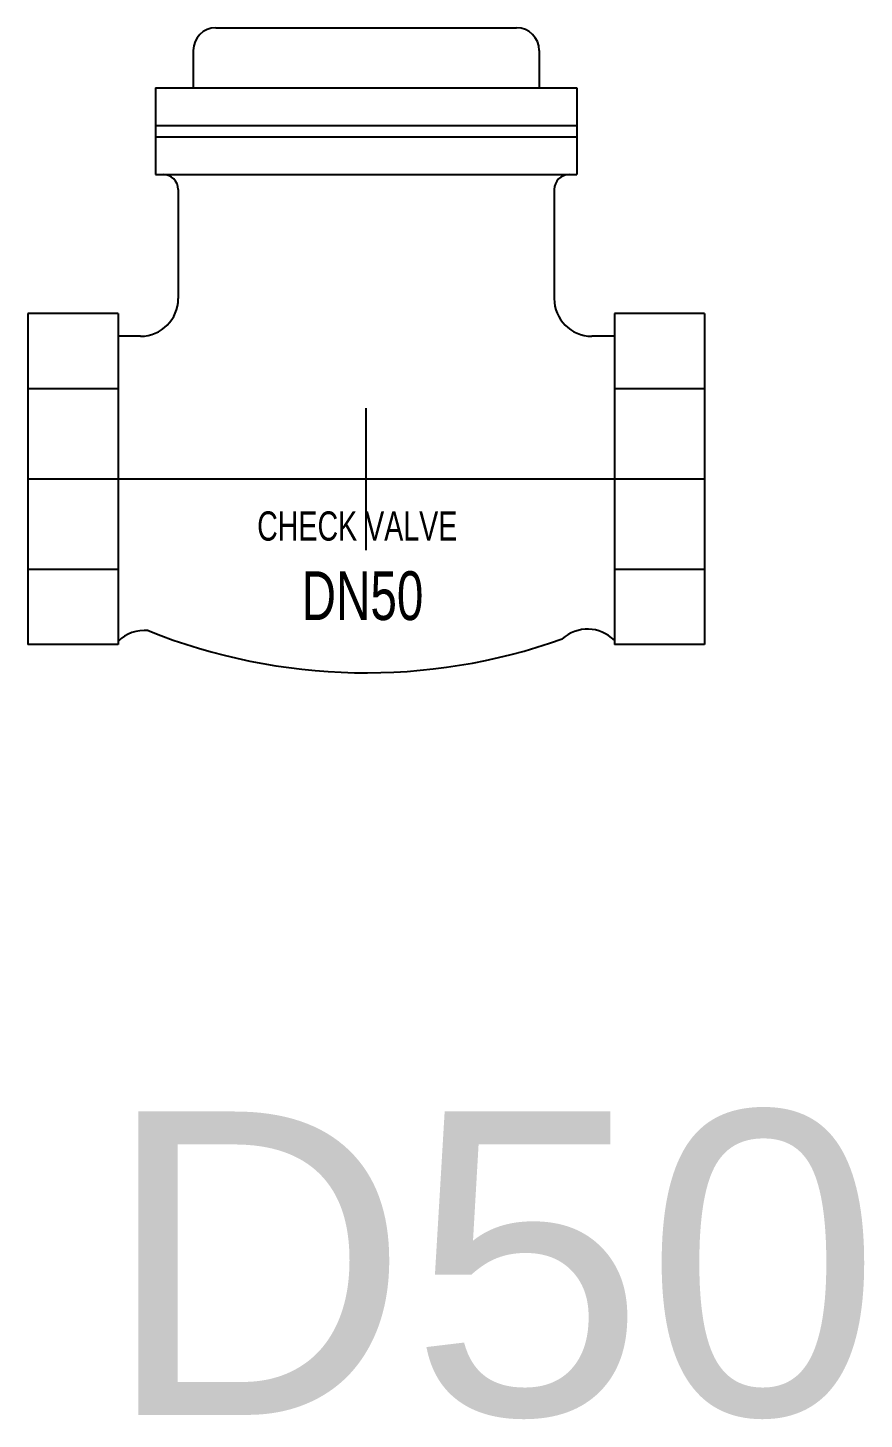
# Model space of a CAD drawing. Header units: millimetres. Extents: x 1218 to 72853, y -34712 to 16286.
# Drawn here: x 32489.7 to 32710.3, y 6080.8 to 6447.7 of the extents above; entities that cross this region are included whole.
import ezdxf

# ---------------------------------------------------------------- set-up
doc = ezdxf.new("R2010")
doc.units = ezdxf.units.MM
doc.set_wipeout_variables(frame=1)
doc.styles.get("Standard").update_dxf_attribs({"font": 'arial.ttf'})

# ---------------------------------------------------------------- blocks, each defined once
blk = doc.blocks.new('VAN1CHIEU-FRONT-D50 PPR')
blk.add_wipeout([(-89.26, -43.64), (-89.26, 43.64), (-65.45, 43.64), (-65.45, 37.69), (-59.5, 37.69), (-52.49, 40.59), (-49.81, 45.52), (-49.59, 76.36), (-50.75, 79.17), (-53.55, 80.33), (-55.54, 80.33), (-55.54, 103.14), (-45.62, 103.14), (-45.62, 113.06), (-45.24, 115.14), (-43.88, 117.27), (-42.16, 118.46), (-39.67, 119.01), (39.67, 119.01), (42.23, 118.43), (43.88, 117.27), (45.15, 115.37), (45.62, 113.06), (45.62, 103.14), (55.54, 103.14), (55.54, 80.33), (53.55, 80.33), (50.75, 79.17), (50.75, 79.17), (49.59, 76.36), (49.59, 47.6), (49.99, 44.81), (51.02, 42.46), (52.49, 40.59), (56.39, 38.19), (59.5, 37.69), (65.45, 37.69), (65.45, 43.64), (89.26, 43.64), (89.26, -43.64), (65.45, -43.64), (65.45, -42.5), (63.64, -41.05), (60.51, -39.78), (58.39, -39.55), (54.54, -40.33), (52.87, -41.23), (51.7, -42.15), (44.46, -44.53), (40.1, -45.77), (34.45, -47.18), (28.13, -48.49), (22.55, -49.42), (15.45, -50.3), (9, -50.81), (2.42, -51.06), (-5.43, -50.98), (-13.17, -50.51), (-19.44, -49.84), (-25.28, -48.99), (-31.16, -47.89), (-38.06, -46.3), (-43.69, -44.75), (-49.26, -43), (-54.46, -41.14), (-57.5, -39.96), (-61.79, -40.48), (-63.49, -41.27), (-65.45, -42.78), (-65.45, -43.64)])
for p, q in [((-39.67, 119.01), (39.67, 119.01)), ((-45.62, 113.06), (-45.62, 103.14)), ((45.62, 113.06), (45.62, 103.14)), ((-55.54, 103.14), (-55.54, 80.33)), ((-55.54, 103.14), (55.54, 103.14)), ((55.54, 103.14), (55.54, 80.33)), ((-55.54, 93.22), (55.54, 93.22)), ((-55.54, 90.25), (55.54, 90.25)), ((-55.54, 80.33), (53.55, 80.33)), ((-55.54, 80.33), (-53.55, 80.33)), ((53.55, 80.33), (55.54, 80.33)), ((-49.59, 76.36), (-49.59, 61.36)), ((49.59, 76.36), (49.59, 62.47)), ((49.59, 62.47), (49.59, 47.6)), ((-49.59, 61.36), (-49.59, 47.6)), ((-65.45, 43.64), (-89.26, 43.64)), ((-89.26, 43.64), (-89.26, -43.64)), ((-65.45, 43.64), (-65.45, -43.64)), ((89.26, 43.64), (65.45, 43.64)), ((65.45, 43.64), (65.45, -43.64)), ((89.26, 43.64), (89.26, -43.64)), ((-59.5, 37.69), (-65.45, 37.69)), ((65.45, 37.69), (59.5, 37.69)), ((-65.45, 23.8), (-89.26, 23.8)), ((89.26, 23.8), (65.45, 23.8)), ((0, -18.69), (0, 18.69)), ((89.26, 0), (-89.26, 0)), ((-65.45, -23.8), (-89.26, -23.8)), ((89.26, -23.8), (65.45, -23.8)), ((-65.45, -43.64), (-89.26, -43.64)), ((89.26, -43.64), (65.45, -43.64))]:
    blk.add_line(p, q)
for centre, radius, start, end in [((-39.67, 113.06), 5.95, 90, 180), ((39.67, 113.06), 5.95, 0, 90), ((-53.55, 76.36), 3.97, 0, 90), ((53.55, 76.36), 3.97, 90, 180), ((-59.5, 47.6), 9.92, 270, 0), ((59.5, 47.6), 9.92, 180, 270), ((-58.47, -49.82), 9.92, 84.3433, 134.7488), ((0, 103.14), 154.21, 248.11, 289.5874), ((58.39, -49.47), 9.92, 44.6021, 132.4508)]:
    blk.add_arc(centre, radius, start, end)
at = {"width": 0.7}
for s, height, p in [('CHECK VALVE', 7.7099, (-28.76, -16.22)), ('DN50', 12.85, (-17.04, -37.15))]:
    blk.add_text(s, height=height, dxfattribs=at).set_placement(p)
at = {"flags": 1}
for p in [(-89.26, 0), (89.26, 0)]:
    blk.add_attdef('AMC', p, '', height=0.5, dxfattribs=at)

msp = doc.modelspace()

# ---------------------------------------------------------------- block references
msp.add_blockref('VAN1CHIEU-FRONT-D50 PPR', (32578.98, 6328.68))

# ---------------------------------------------------------------- texts
at = {"color": 2, "ltscale": 500}
msp.add_text('D50', height=80, rotation=360, dxfattribs=at).set_placement((32509.7, 6081.93))

doc.saveas('drawing.dxf')
